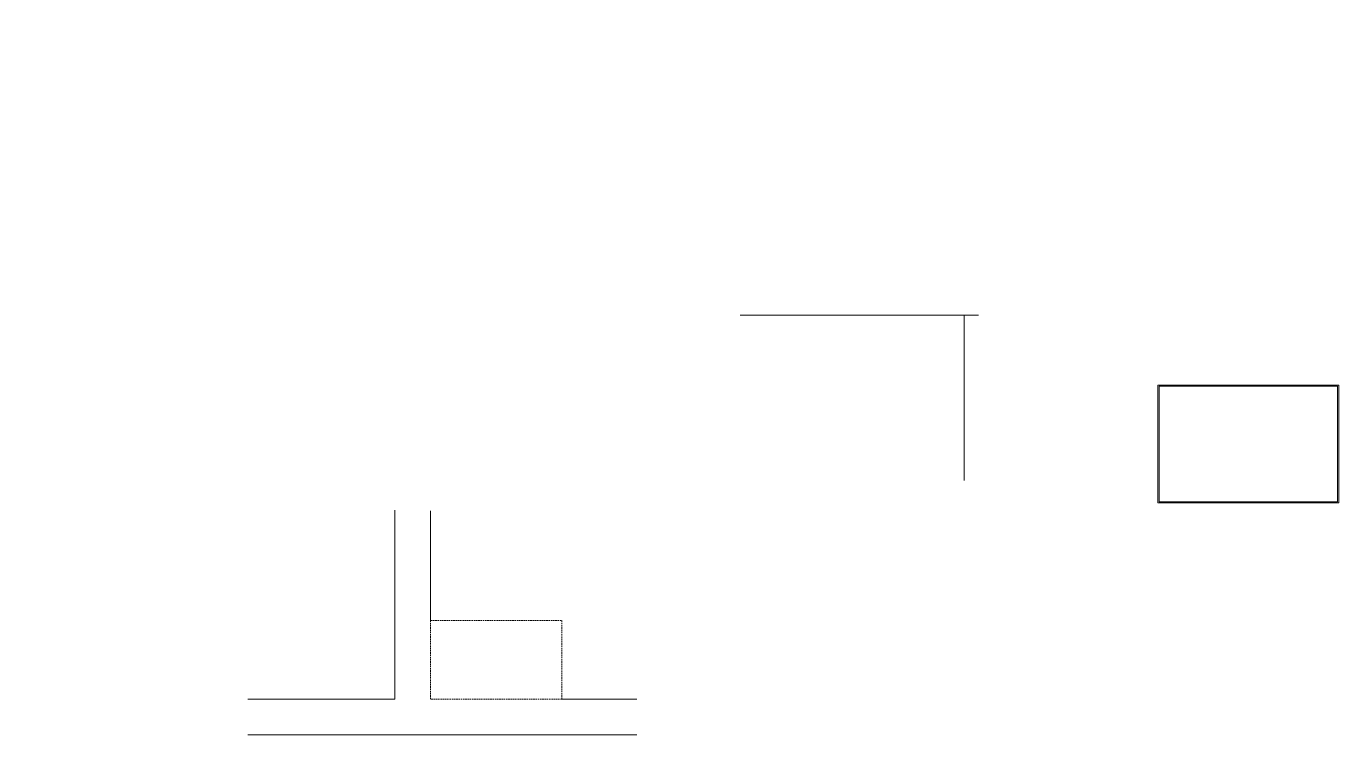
# Model space of a CAD drawing. Header units: inches. Extents: x 23587 to 403134, y -221056 to -75910.
# Drawn here: x 387269 to 398308, y -210646 to -204692 of the extents above; entities that cross this region are included whole.
import ezdxf

# ---------------------------------------------------------------- set-up
doc = ezdxf.new("R2010")
doc.units = ezdxf.units.IN
doc.header["$LTSCALE"] = 25.4
doc.header["$MEASUREMENT"] = 0
doc.linetypes.add('DASHED', pattern=[0.75, 0.5, -0.25])
doc.layers.add('Fresh air fan', color=250, linetype='Continuous', lineweight=0)

msp = doc.modelspace()

# ---------------------------------------------------------------- hatches: boundary and pattern name
at = {"layer": 'Fresh air fan', "lineweight": 5, "ltscale": 0.09, "true_color": 0x636466}
h = msp.add_hatch(dxfattribs=at)
h.set_pattern_fill('ANSI31', color=251, scale=10, angle=225)
h.set_pattern_definition([(92.21584, (387455.4772, -204766.6053), (-1.249065, -0.04833), [])])
h.paths.add_polyline_path([(387269, -204692.4), (387439, -204692.4), (387439, -204767.2), (387269, -204767.2)], flags=17)
h.paths.add_polyline_path([(387269, -204692.4), (387439, -204692.4), (387439, -204767.2), (387269, -204767.2)], flags=17)

# ---------------------------------------------------------------- linework, layer by layer
at = {"layer": 'Fresh air fan', "color": 250, "lineweight": 13, "ltscale": 0.09}
for p, q in [((393272.7, -207119.3), (395278.7, -207119.3)), ((395158.7, -207119.3), (395158.7, -208508.6))]:
    msp.add_line(p, q, dxfattribs=at)
at = {"layer": 'Fresh air fan', "color": 251, "lineweight": 13}
for p, q in [((390370.4, -210345.9), (390370.4, -208760.2)), ((390670.4, -209685.9), (390670.4, -208763.6)), ((390370.4, -210345.9), (389133, -210345.9)), ((391774.4, -210345.9), (392405.4, -210345.9)), ((392405.4, -210645.9), (389133, -210645.9))]:
    msp.add_line(p, q, dxfattribs=at)
at = {"layer": 'Fresh air fan', "color": 140, "linetype": 'DASHED', "lineweight": 13}
for p, q in [((390670.4, -209685.9), (391774.4, -209685.9)), ((390670.4, -209685.9), (391774.4, -209685.9)), ((390670.4, -210345.9), (390670.4, -209685.9)), ((391774.4, -209685.9), (391774.4, -210345.9)), ((391774.4, -210345.9), (390670.4, -210345.9))]:
    msp.add_line(p, q, dxfattribs=at)
at = {"layer": 'Fresh air fan', "color": 250, "lineweight": 13, "ltscale": 0.09}
for points in [[(396786.7, -207708), (398308.3, -207708), (398308.3, -208697.9), (396786.7, -208697.9)], [(396796.7, -207718), (398298.3, -207718), (398298.3, -208687.9), (396796.7, -208687.9)]]:
    msp.add_lwpolyline(points, close=True, dxfattribs=at)

doc.saveas('drawing.dxf')
